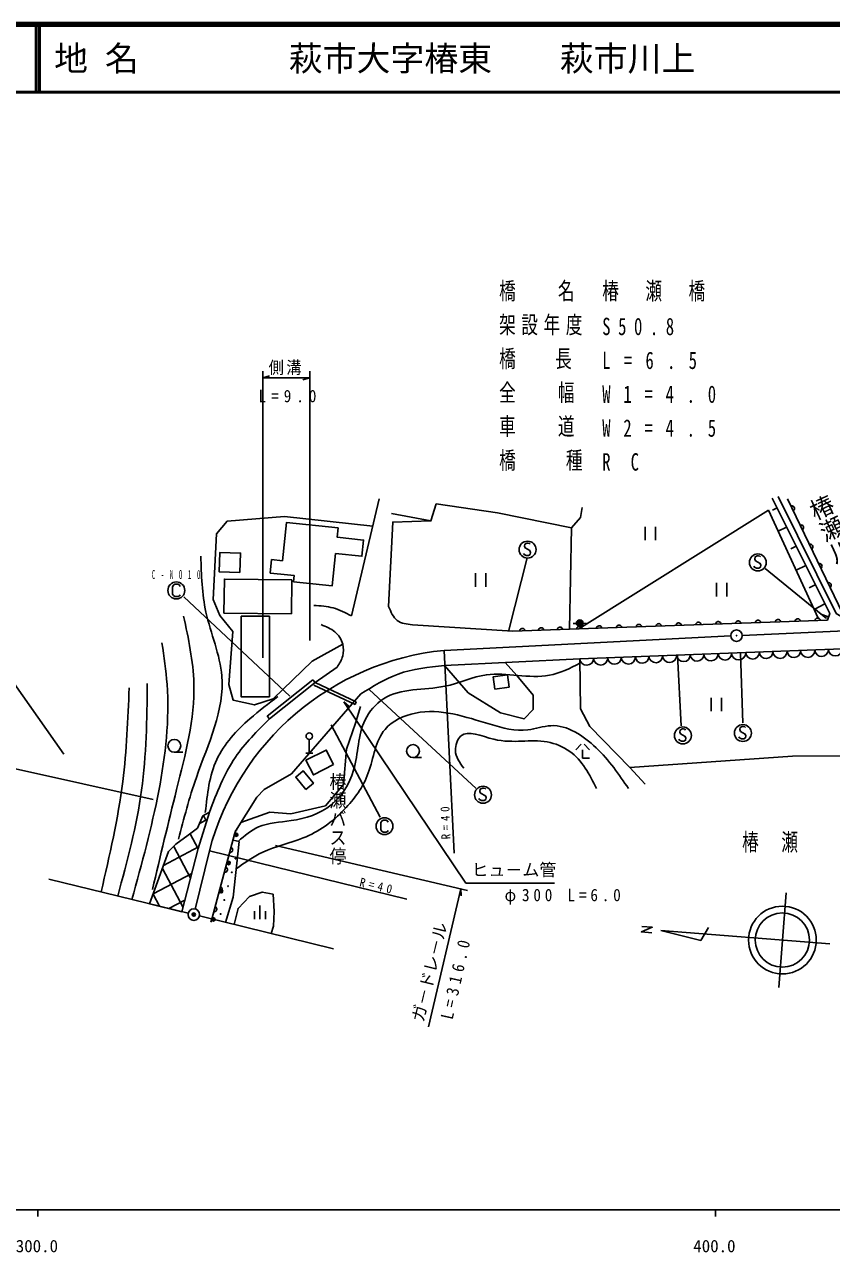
# Model space of a CAD drawing. Units: millimetres, scale not verified. Extents: x 40000 to 680000, y 20000 to 380000.
# Drawn here: x 366022 to 485116, y 198715 to 380000 of the extents above; entities that cross this region are included whole.
import ezdxf
from ezdxf.enums import TextEntityAlignment as Align

# ---------------------------------------------------------------- set-up
doc = ezdxf.new("R2010")
doc.units = ezdxf.units.MM
doc.header["$LTSCALE"] = 1000
doc.header["$PDMODE"] = 32
doc.header["$PDSIZE"] = 500
for name, color, linetype, lineweight in [('M-BGD', 7, 'Continuous', 25), ('M-TTL', 2, 'Continuous', 140), ('M-TTL-BAND', 7, 'Continuous', 25), ('M-TTL-LINE', 7, 'Continuous', 50)]:
    doc.layers.add(name, color=color, linetype=linetype, lineweight=lineweight)
doc.layers.add('M-OTRS', color=6, linetype='Continuous')
doc.layers.add('M-TTL-TXT', color=7, linetype='Continuous')
doc.styles.add('@ＭＳ ゴシック', font='')
doc.styles.add('ＭＳ ゴシック', font='')
doc.styles.get('@ＭＳ ゴシック').set_extended_font_data('@MS Gothic')
doc.styles.get('ＭＳ ゴシック').set_extended_font_data('MS Gothic')

msp = doc.modelspace()

# ---------------------------------------------------------------- hatches: boundary and pattern name
at = {"layer": 'M-BGD'}
h = msp.add_hatch(dxfattribs=at)
h.set_pattern_fill('USER', color=256, style=0, pattern_type=2)
h.set_pattern_definition([(297.8381, (89578, 560431), (2652.812, 1400.923), []), (27.8381, (89578, 560431), (-1400.923, 2652.812), [])])
h.paths.add_polyline_path([(389258, 249018), (391643, 258366), (393299, 263726), (392353, 263175), (391525, 261362), (390146, 260297), (388372, 258997), (387268, 257893), (384465, 250189)])

# ---------------------------------------------------------------- linework, layer by layer
for p, q in [((401191, 286515), (401191, 328837)), ((408115, 328837), (408115, 289073)), ((401191, 327837), (402191, 328117)), ((401191, 327837), (408115, 327837)), ((408115, 327837), (407115, 327557)), ((414271, 292690), (418356, 309976)), ((475826, 308328), (447808, 290795)), ((483140, 292369), (475826, 308328)), ((477092, 308658), (476399, 308314)), ((486787, 292977), (478629, 309996)), ((425998, 306712), (420193, 307823)), ((446435, 290747), (446733, 305688)), ((457608, 305865), (457608, 303865)), ((459128, 303865), (459128, 305865)), ((478503, 305817), (477260, 305199)), ((479915, 302977), (479115, 302579)), ((440188, 301247), (437486, 290603)), ((475313, 299692), (484401, 292323)), ((481326, 300136), (479905, 299429)), ((432570, 298996), (432570, 296996)), ((434090, 296996), (434090, 298996)), ((468133, 297556), (468133, 295556)), ((469653, 295556), (469653, 297556)), ((389539, 295515), (405181, 280838)), ((482738, 297295), (481831, 296845)), ((484149, 294455), (482549, 293659)), ((484698, 292561), (483534, 292947)), ((359188, 290219), (371836, 272289)), ((423261, 291364), (438093, 290457)), ((447473, 291588), (446973, 291567)), ((448472, 291602), (448972, 291595)), ((471954, 289818), (497891, 290967)), ((427941, 287608), (470256, 289738)), ((429449, 257646), (427941, 287608)), ((447995, 286370), (486705, 287815)), ((462950, 276439), (462377, 286919)), ((472038, 276930), (471710, 287165)), ((428016, 285379), (447995, 286370)), ((401844, 277883), (408587, 283231)), ((402154, 277491), (408898, 282839)), ((408898, 282839), (414976, 279998)), ((408728, 282477), (414807, 279635)), ((432701, 267223), (416865, 281804)), ((413164, 279999), (413954, 279326)), ((414976, 279998), (414807, 279635)), ((467357, 280605), (467357, 278605)), ((468877, 278605), (468877, 280605)), ((401844, 277883), (402154, 277491)), ((418507, 262975), (411265, 276590)), ((408053, 274470), (408053, 272430)), ((388134, 272562), (389384, 272562)), ((407513, 272430), (408593, 272430)), ((448197, 273736), (447397, 272896)), ((448597, 273736), (449397, 272896)), ((385018, 265573), (364238, 270234)), ((423359, 271786), (424609, 271786)), ((393659, 247942), (397023, 260448)), ((397023, 260448), (397153, 260931)), ((391202, 249417), (393303, 258013)), ((393303, 258013), (422445, 250890)), ((403053, 258779), (431386, 252168)), ((390174, 248793), (369624, 253816)), ((430412, 252395), (425657, 232018)), ((430412, 252395), (430457, 251358)), ((478433, 251811), (477330, 237854)), ((411633, 243549), (391826, 248390)), ((399964, 249117), (399964, 247917)), ((400764, 249917), (400764, 247917)), ((401564, 249117), (401564, 247917)), ((393529, 247459), (393659, 247942)), ((465840, 244780), (466994, 246695)), ((459937, 246249), (465840, 244780)), ((459937, 246249), (484860, 244281))]:
    msp.add_line(p, q, dxfattribs=at)
for points in [[(476386, 310078), (484855, 293034), (484541, 292088)], [(486809, 292478), (485814, 293057), (477249, 310329)], [(419751, 294087), (420363, 306552), (425998, 306712), (426780, 309264)], [(448310, 308716), (448057, 307202), (446733, 305688), (435821, 307896), (426780, 309264)], [(479482, 308217), (479554, 308288), (479606, 308366), (479643, 308472), (479652, 308565), (479640, 308666), (479584, 308781), (479514, 308854), (479436, 308905), (479329, 308943), (479236, 308951), (479136, 308939)], [(417408, 305965), (404380, 307375), (395915, 306669), (394375, 304810), (393862, 295125), (394824, 292752), (396748, 290379), (396171, 282555), (396813, 280246), (399955, 279541), (402713, 280438), (408485, 286018), (412981, 288499)], [(412326, 305678), (404663, 306476), (404076, 300841)], [(412326, 305678), (412182, 304304), (416071, 303899), (415821, 301492), (411932, 301897)], [(480841, 305381), (480914, 305451), (480965, 305529), (481003, 305636), (481012, 305729), (480999, 305829), (480944, 305944), (480873, 306017), (480796, 306069), (480689, 306106), (480596, 306115), (480496, 306102)], [(440670, 303276), (440570, 303376), (440370, 303426), (440170, 303426), (439870, 303276), (439820, 302976), (439920, 302726), (440620, 302326), (440720, 302076), (440670, 301776), (440420, 301626), (440070, 301626), (439770, 301776), (439670, 301926)], [(482201, 302544), (482274, 302615), (482325, 302693), (482363, 302799), (482371, 302892), (482359, 302993), (482303, 303108), (482233, 303181), (482155, 303232), (482048, 303270), (481956, 303278), (481855, 303266)], [(404076, 300841), (402490, 301007), (402284, 299026), (403870, 298861)], [(405727, 297746), (411437, 297151), (411932, 301897)], [(474649, 301392), (474549, 301492), (474349, 301542), (474149, 301542), (473849, 301392), (473799, 301092), (473899, 300842), (474599, 300442), (474699, 300192), (474649, 299892), (474399, 299742), (474049, 299742), (473749, 299892), (473649, 300042)], [(483561, 299708), (483633, 299778), (483685, 299856), (483722, 299963), (483731, 300056), (483718, 300156), (483663, 300271), (483593, 300344), (483515, 300396), (483408, 300433), (483315, 300442), (483215, 300429)], [(388974, 297059), (388874, 297209), (388674, 297359), (388224, 297359), (388024, 297209), (387874, 297009), (387874, 295909), (388024, 295709), (388224, 295559), (388674, 295559), (388874, 295659), (388974, 295809)], [(405727, 297746), (405822, 298657), (403870, 298861)], [(484920, 296871), (484993, 296942), (485044, 297020), (485082, 297126), (485091, 297219), (485078, 297320), (485023, 297435), (484952, 297508), (484874, 297559), (484768, 297597), (484675, 297605), (484574, 297593)], [(438093, 290457), (446435, 290747), (484541, 292088)], [(471750, 291638), (471715, 291733), (471664, 291811), (471581, 291888), (471500, 291933), (471403, 291962), (471275, 291957), (471180, 291922), (471102, 291871), (471025, 291789), (470979, 291707), (470951, 291610)], [(474682, 291741), (474646, 291836), (474596, 291914), (474513, 291991), (474431, 292036), (474334, 292065), (474206, 292061), (474111, 292025), (474033, 291974), (473956, 291892), (473911, 291810), (473882, 291713)], [(477613, 291844), (477578, 291939), (477527, 292017), (477444, 292094), (477362, 292140), (477265, 292168), (477137, 292164), (477043, 292128), (476964, 292078), (476887, 291995), (476842, 291913), (476813, 291816)], [(480544, 291947), (480509, 292042), (480458, 292121), (480375, 292198), (480294, 292243), (480197, 292271), (480069, 292267), (479974, 292232), (479896, 292181), (479819, 292098), (479773, 292016), (479745, 291919)], [(483476, 292051), (483440, 292145), (483389, 292224), (483307, 292301), (483225, 292346), (483128, 292375), (483000, 292370), (482905, 292335), (482827, 292284), (482750, 292201), (482705, 292120), (482676, 292022)], [(439883, 290519), (439848, 290614), (439797, 290692), (439714, 290770), (439633, 290815), (439536, 290843), (439408, 290839), (439313, 290804), (439235, 290753), (439158, 290670), (439112, 290589), (439084, 290492)], [(442664, 290616), (442628, 290711), (442578, 290789), (442495, 290866), (442413, 290911), (442316, 290940), (442188, 290936), (442093, 290900), (442015, 290850), (441938, 290767), (441893, 290685), (441864, 290588)], [(445444, 290713), (445409, 290807), (445358, 290886), (445275, 290963), (445194, 291008), (445097, 291037), (444969, 291032), (444874, 290997), (444796, 290946), (444718, 290864), (444673, 290782), (444645, 290685)], [(448300, 290813), (448265, 290908), (448214, 290986), (448131, 291063), (448049, 291108), (447952, 291137), (447824, 291132), (447730, 291097), (447651, 291046), (447574, 290963), (447529, 290882), (447500, 290785)], [(451231, 290916), (451196, 291011), (451145, 291089), (451062, 291166), (450981, 291211), (450884, 291240), (450756, 291235), (450661, 291200), (450583, 291149), (450505, 291066), (450460, 290985), (450432, 290888)], [(454163, 291019), (454127, 291114), (454076, 291192), (453994, 291269), (453912, 291314), (453815, 291343), (453687, 291339), (453592, 291303), (453514, 291252), (453437, 291170), (453392, 291088), (453363, 290991)], [(457094, 291122), (457058, 291217), (457008, 291295), (456925, 291372), (456843, 291418), (456746, 291446), (456618, 291442), (456523, 291406), (456445, 291356), (456368, 291273), (456323, 291191), (456294, 291094)], [(460025, 291225), (459990, 291320), (459939, 291398), (459856, 291476), (459775, 291521), (459678, 291549), (459550, 291545), (459455, 291509), (459377, 291459), (459299, 291376), (459254, 291294), (459226, 291197)], [(462956, 291329), (462921, 291423), (462870, 291502), (462788, 291579), (462706, 291624), (462609, 291652), (462481, 291648), (462386, 291613), (462308, 291562), (462231, 291479), (462186, 291397), (462157, 291300)], [(465888, 291432), (465852, 291526), (465802, 291605), (465719, 291682), (465637, 291727), (465540, 291756), (465412, 291751), (465317, 291716), (465239, 291665), (465162, 291582), (465117, 291501), (465088, 291404)], [(468819, 291535), (468784, 291630), (468733, 291708), (468650, 291785), (468569, 291830), (468471, 291859), (468344, 291854), (468249, 291819), (468170, 291768), (468093, 291685), (468048, 291604), (468020, 291507)], [(408587, 283231), (408898, 282839), (412157, 285132)], [(428016, 285379), (431517, 281351), (436249, 278372), (439753, 277496), (441068, 278898), (441068, 281001), (438702, 283892), (436945, 285822)], [(447995, 286370), (448077, 278985), (449479, 276357), (455349, 270311), (457627, 267858)], [(397153, 260931), (400329, 265933), (401402, 267048), (405406, 269401), (415643, 281165)], [(397952, 262189), (402225, 263695), (405302, 263479), (410431, 264667), (413076, 267798), (413562, 273035), (414858, 276867), (415613, 279297)], [(413164, 279999), (431170, 253243), (444253, 253243)], [(463595, 275847), (463495, 275947), (463295, 275997), (463095, 275997), (462795, 275847), (462745, 275547), (462845, 275297), (463545, 274897), (463645, 274647), (463595, 274347), (463345, 274197), (462995, 274197), (462695, 274347), (462595, 274497)], [(472450, 276201), (472350, 276301), (472150, 276351), (471950, 276351), (471650, 276201), (471600, 275901), (471700, 275651), (472400, 275251), (472500, 275001), (472450, 274701), (472200, 274551), (471850, 274551), (471550, 274701), (471450, 274851)], [(448397, 272896), (448397, 271696), (449397, 271696)], [(455349, 270311), (479356, 271976), (494864, 272064)], [(434090, 267090), (433990, 267190), (433790, 267240), (433590, 267240), (433290, 267090), (433240, 266790), (433340, 266540), (434040, 266140), (434140, 265890), (434090, 265590), (433840, 265440), (433490, 265440), (433190, 265590), (433090, 265740)], [(397153, 260931), (397174, 261008), (397197, 261054), (397241, 261104), (397280, 261135), (397327, 261153), (397393, 261167), (397444, 261163), (397472, 261155)], [(419699, 262246), (419599, 262396), (419399, 262546), (418949, 262546), (418749, 262396), (418599, 262196), (418599, 261096), (418749, 260896), (418949, 260746), (419399, 260746), (419599, 260846), (419699, 260996)], [(396793, 259593), (397680, 259363), (396808, 251162), (395663, 247452)], [(396298, 257751), (396399, 257757), (396488, 257782), (396586, 257839), (396654, 257903), (396709, 257988), (396743, 258111), (396737, 258212), (396711, 258302), (396655, 258400), (396590, 258467), (396505, 258523)], [(395514, 254838), (395615, 254844), (395705, 254869), (395803, 254926), (395870, 254990), (395926, 255075), (395959, 255198), (395953, 255299), (395927, 255389), (395871, 255487), (395806, 255554), (395722, 255610)], [(394730, 251925), (394831, 251931), (394921, 251956), (395019, 252013), (395086, 252078), (395142, 252162), (395175, 252286), (395169, 252387), (395144, 252476), (395087, 252574), (395023, 252642), (394938, 252697)], [(396940, 247140), (397529, 249497), (399202, 251279), (401092, 251927), (402711, 251603), (402873, 249065), (402765, 246906), (402434, 245797)], [(393947, 249012), (394048, 249018), (394137, 249044), (394236, 249100), (394303, 249165), (394358, 249249), (394392, 249373), (394386, 249474), (394360, 249564), (394304, 249662), (394239, 249729), (394155, 249785)], [(458606, 245917), (457067, 246038), (458673, 246715), (457128, 246829)]]:
    msp.add_lwpolyline(points, dxfattribs=at)
for points in [[(397798, 299080), (394765, 299186), (394866, 302067), (397900, 301961)], [(405408, 293013), (395457, 293120), (395511, 298121), (405461, 298014)], [(402162, 280721), (402162, 292641), (398011, 292641), (398011, 280721)], [(437560, 282159), (435449, 281883), (435212, 283706), (437322, 283981)], [(411635, 270733), (408653, 269219), (407558, 271377), (410540, 272891)], [(407552, 267063), (406038, 268898), (407148, 269814), (408662, 267979)], [(389258, 249018), (391643, 258366), (393299, 263726), (392353, 263175), (391525, 261362), (390146, 260297), (388372, 258997), (387268, 257893), (384465, 250189)]]:
    msp.add_lwpolyline(points, close=True, dxfattribs=at)
for centre, radius in [((440270, 302476), 1250), ((474249, 300592), 1250), ((388424, 296459), 1250), ((447972, 291608), 500), ((447972, 291608), 440), ((447972, 291608), 380), ((447972, 291608), 320), ((447972, 291608), 260), ((447972, 291608), 200), ((447972, 291608), 140), ((447972, 291608), 80), ((447972, 291608), 20), ((471105, 289780), 850), ((471105, 289780), 34), ((463195, 275047), 1250), ((472050, 275401), 1250), ((388134, 273512), 950), ((408053, 274950), 480), ((423359, 272736), 950), ((433690, 266290), 1250), ((419149, 261646), 1250), ((397265, 260383), 250), ((397265, 260383), 150), ((397265, 260383), 50), ((396143, 256214), 250), ((396143, 256214), 150), ((396143, 256214), 50), ((397163, 256884), 50), ((396612, 254836), 50), ((395022, 252046), 250), ((395022, 252046), 150), ((395022, 252046), 50), ((396061, 252788), 50), ((395510, 250739), 50), ((391000, 248592), 850), ((391000, 248592), 34), ((394959, 248691), 50), ((477882, 244832), 5000), ((477882, 244832), 4000), ((393900, 247877), 250), ((393900, 247877), 150), ((393900, 247877), 50)]:
    msp.add_circle(centre, radius, dxfattribs=at)
for centre, radius, start, end in [((431980, 247812), 40000, 95.79596, 165.22559), ((448994, 286407), 1000, 182.13745, 2.13745), ((451043, 286484), 1050, 182.13745, 2.13745), ((453092, 286560), 1000, 182.13745, 2.13745), ((455140, 286637), 1050, 182.13745, 2.13745), ((457189, 286713), 1000, 182.13745, 2.13745), ((459187, 286788), 1000, 182.13745, 2.13745), ((461236, 286864), 1050, 182.13745, 2.13745), ((463284, 286941), 1000, 182.13745, 2.13745), ((465283, 287015), 1000, 182.13745, 2.13745), ((467332, 287092), 1050, 182.13745, 2.13745), ((469380, 287168), 1000, 182.13745, 2.13745), ((471429, 287245), 1050, 182.13745, 2.13745), ((473477, 287321), 1000, 182.13745, 2.13745), ((475476, 287396), 1000, 182.13745, 2.13745), ((477525, 287472), 1050, 182.13745, 2.13745), ((479573, 287549), 1000, 182.13745, 2.13745), ((481622, 287625), 1050, 182.13745, 2.13745), ((483670, 287701), 1000, 182.13745, 2.13745), ((485669, 287776), 1000, 182.13745, 2.13745)]:
    msp.add_arc(centre, radius, start, end, dxfattribs=at)
for points, knots in [([(388749, 259733), (389535, 262768), (390321, 265803), (391384, 268860), (393109, 273825), (395564, 278849), (395148, 283821), (394886, 286947), (393489, 290052), (392795, 293231), (392200, 295955), (392121, 298733), (392043, 301511)], [0, 0, 0, 0, 1, 1, 1, 2, 2, 2, 3, 3, 3, 4, 4, 4, 4]), ([(408718, 294230), (409692, 294177), (410666, 294124), (411584, 293872), (412518, 293615), (413394, 293152), (414271, 292690)], [0, 0, 0, 0, 1, 1, 1, 2, 2, 2, 2]), ([(419751, 294087), (420090, 293274), (420429, 292462), (421041, 292009), (421619, 291580), (422440, 291472), (423261, 291364)], [0, 0, 0, 0, 1, 1, 1, 2, 2, 2, 2]), ([(384891, 252300), (386056, 257204), (387222, 262109), (388467, 267072), (389764, 272240), (391147, 277472), (391008, 282692), (390918, 286020), (390210, 289343), (389502, 292666)], [0, 0, 0, 0, 1, 1, 1, 2, 2, 2, 3, 3, 3, 3]), ([(412157, 285132), (412489, 285661), (412821, 286190), (412981, 286779), (413130, 287330), (413129, 287933), (412981, 288499), (412796, 289208), (412379, 289859), (411835, 290325), (411252, 290824), (410523, 291112), (409793, 291400)], [0, 0, 0, 0, 1, 1, 1, 2, 2, 2, 3, 3, 3, 4, 4, 4, 4]), ([(381865, 250824), (383327, 256135), (384790, 261445), (385832, 266884), (386826, 272067), (387438, 277366), (387056, 282598), (386906, 284644), (386604, 286679), (386303, 288714)], [0, 0, 0, 0, 1, 1, 1, 2, 2, 2, 3, 3, 3, 3]), ([(397548, 259398), (398507, 260225), (399466, 261052), (400561, 261536), (402010, 262177), (403696, 262216), (405364, 262465), (407522, 262788), (409650, 263460), (411252, 264789), (412852, 266017), (414009, 267882), (414584, 269903), (415317, 272406), (415163, 275075), (416288, 277340), (416881, 278589), (417858, 279704), (419000, 280439), (421518, 282089), (424969, 281702), (428064, 282298), (430202, 282744), (432127, 283718), (434184, 284003), (437195, 284419), (440491, 283357), (443481, 283925), (445044, 284222), (446523, 284965), (448002, 285707)], [0, 0, 0, 0, 1, 1, 1, 2, 2, 2, 3, 3, 3, 4, 4, 4, 5, 5, 5, 6, 6, 6, 7, 7, 7, 8, 8, 8, 9, 9, 9, 10, 10, 10, 10]), ([(415643, 281165), (417431, 282284), (419218, 283403), (421153, 284100), (423318, 284878), (425667, 285129), (428016, 285379)], [0, 0, 0, 0, 1, 1, 1, 2, 2, 2, 2]), ([(377323, 251934), (378574, 257350), (379826, 262766), (380515, 268256), (381090, 272828), (381275, 277451), (381460, 282074)], [0, 0, 0, 0, 1, 1, 1, 2, 2, 2, 2]), ([(379781, 251334), (381174, 256518), (382567, 261702), (383292, 266978), (384003, 272157), (384071, 277425), (384139, 282692)], [0, 0, 0, 0, 1, 1, 1, 2, 2, 2, 2]), ([(392701, 263685), (392993, 266402), (393286, 269118), (394395, 271495), (395472, 273802), (397319, 275789), (399288, 277517), (400630, 278695), (402029, 279753), (403428, 280810)], [0, 0, 0, 0, 1, 1, 1, 2, 2, 2, 3, 3, 3, 3]), ([(393299, 263726), (394388, 266554), (395478, 269382), (397139, 271832), (398540, 273897), (400347, 275694), (402154, 277491)], [0, 0, 0, 0, 1, 1, 1, 2, 2, 2, 2]), ([(397252, 255335), (398522, 256249), (399792, 257163), (401181, 257817), (403071, 258706), (405182, 259113), (407146, 259909), (409430, 260834), (411517, 262286), (413189, 264092), (414723, 265625), (415992, 267407), (416753, 269515), (417554, 271741), (417791, 274261), (419232, 275946), (420289, 277211), (422018, 278017), (423725, 278347), (427401, 279138), (431059, 277757), (434727, 276720), (436606, 276134), (438440, 275628), (440305, 275868), (441445, 275996), (442584, 276429), (443713, 276488), (446129, 276614), (448498, 275026), (450376, 273234), (452331, 271368), (453755, 269279), (455179, 267191)], [0, 0, 0, 0, 1, 1, 1, 2, 2, 2, 3, 3, 3, 4, 4, 4, 5, 5, 5, 6, 6, 6, 7, 7, 7, 8, 8, 8, 9, 9, 9, 10, 10, 10, 11, 11, 11, 11]), ([(430853, 270213), (430250, 271030), (429647, 271847), (429613, 272847), (429587, 273612), (429895, 274485), (430388, 274938), (431472, 275934), (433451, 274902), (435269, 274474), (438266, 273787), (440631, 274562), (443171, 274086), (444330, 273869), (445526, 273392), (446502, 272692), (448333, 271379), (449393, 269285), (450454, 267191)], [0, 0, 0, 0, 1, 1, 1, 2, 2, 2, 3, 3, 3, 4, 4, 4, 5, 5, 5, 6, 6, 6, 6])]:
    msp.add_open_spline(points, degree=3, knots=knots, dxfattribs=at)
at = {"layer": 'M-OTRS'}
msp.add_point((391000, 248592), dxfattribs=at)
at = {"layer": 'M-TTL'}
msp.add_line((680000, 380000), (40000, 380000), dxfattribs=at)
at = {"layer": 'M-TTL-BAND'}
for p, q in [((40000, 205000), (579000, 205000)), ((368000, 205000), (368000, 204000)), ((468000, 205000), (468000, 204000))]:
    msp.add_line(p, q, dxfattribs=at)
at = {"layer": 'M-TTL-LINE'}
for p, q in [((367750, 380000), (367750, 370000)), ((368250, 380000), (368250, 370000)), ((40000, 370000), (680000, 370000))]:
    msp.add_line(p, q, dxfattribs=at)

# ---------------------------------------------------------------- texts
at = {"layer": 'M-BGD'}
for s, height, rotation, style, p in [('椿瀬川\u3000', 2566, 294.9, '@ＭＳ ゴシック', (481054, 309435)), ('ガ－ドレ－ル', 1833, 76.3, 'ＭＳ ゴシック', (425431, 232484))]:
    msp.add_text(s, height=height, rotation=rotation, dxfattribs=dict(at, style=style)).set_placement(p, align=Align.BOTTOM_LEFT)
at = {"layer": 'M-BGD', "style": '@ＭＳ ゴシック', "width": 1.1}
msp.add_text('椿瀬バス停', height=1833, rotation=270, dxfattribs=at).set_placement((410776, 269629), align=Align.BOTTOM_LEFT)
at = {"layer": 'M-BGD', "style": 'ＭＳ ゴシック'}
msp.add_text('ヒュ－ム管', height=1833, dxfattribs=at).set_placement((432003, 253743), align=Align.BOTTOM_LEFT)
at = {"layer": 'M-BGD', "attachment_point": 7, "style": 'ＭＳ ゴシック'}
for s, insert, char_height in [('\\T1.18;\\W0.7;橋\u3000\u3000名', (436066, 339106), 2566), ('\\T1.3;\\W0.7;椿\u3000瀬\u3000橋\\~', (451288, 339106), 2566), ('\\T1.34;\\W0.7;架設年度\\~', (436066, 334106), 2566), ('\\T1.92;\\W0.7;S50.8', (451288, 334106), 2566), ('\\T1.69;\\W0.7;橋\\~\\~長', (436066, 329106), 2566), ('\\T1.16;\\W0.9;側溝', (402048, 328248), 1833), ('\\T2.61;\\W0.7;L=6.5', (451288, 329106), 2566), ('\\T1.18;\\W0.7;全\u3000\u3000幅', (436066, 324106), 2566), ('\\T2.55;\\W0.7;W1=4.0', (451288, 324106), 2566), ('\\T1.65;\\W0.9;L=9.0', (400567, 324209), 1833), ('\\T1.18;\\W0.7;車\u3000\u3000道', (436066, 319106), 2566), ('\\T2.55;\\W0.7;W2=4.5', (451288, 319106), 2566), ('\\T1.34;\\W0.7;橋\u3000\u3000種\\~', (436066, 314106), 2566), ('\\T3.43;\\W0.7;RC', (451288, 314106), 2566), ('\\T2.75;\\W0.45;C-NO10', (384810, 298123), 1320), ('\\T1.18;\\W0.7;椿\u3000瀬\u3000', (471931, 257743), 2566), ('\\T1.5;\\W0.9;φ300\\~L=6.0', (436876, 250073), 1833)]:
    msp.add_mtext(s, dxfattribs=dict(at, insert=insert, char_height=char_height))
for s, insert, char_height, rotation in [('\\T1.67;\\W0.9;R=40', (428901, 259731), 1320, 91.9), ('\\T1.67;\\W0.9;R=40', (415373, 252765), 1320, 346.8), ('\\T1.6;\\W0.9;L=316.0', (429221, 232981), 1833, 77.3)]:
    msp.add_mtext(s, dxfattribs=dict(at, insert=insert, char_height=char_height, rotation=rotation))
at = {"layer": 'M-TTL-BAND', "style": 'ＭＳ ゴシック'}
for s, p in [('300.0', (367844, 198195)), ('400.0', (467844, 198195))]:
    msp.add_text(s, height=1833, dxfattribs=at).set_placement(p, align=Align.BOTTOM_CENTER)
at = {"layer": 'M-TTL-TXT', "style": 'ＭＳ ゴシック'}
for s, p in [('地 名', (370380, 375000)), ('萩市大字椿東\u3000\u3000萩市川上', (405024, 375000))]:
    msp.add_text(s, height=3666, dxfattribs=at).set_placement(p, align=Align.MIDDLE_LEFT)

doc.saveas('drawing.dxf')
